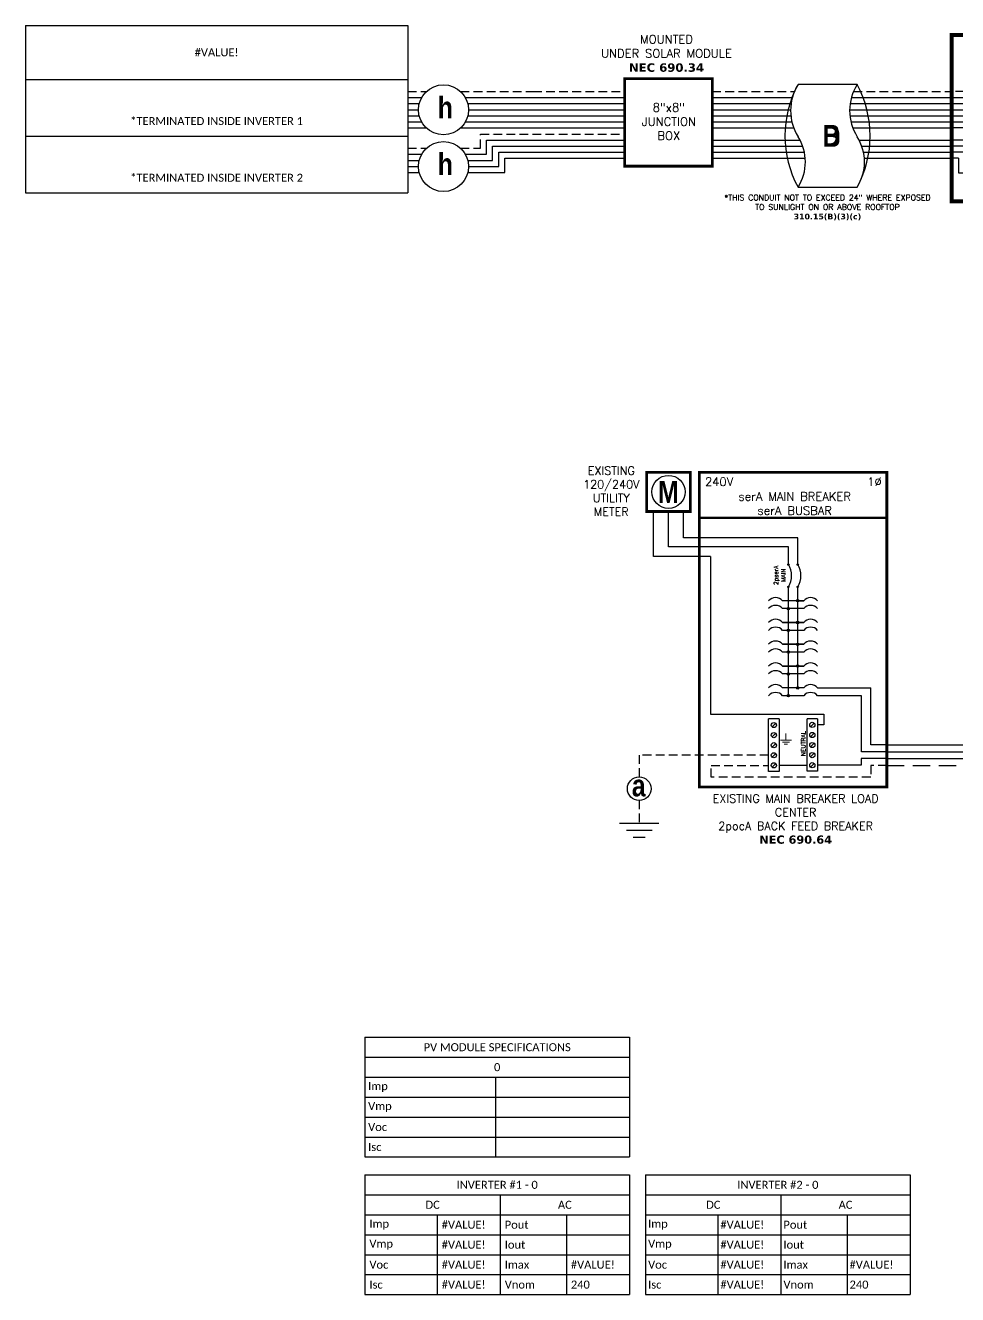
# Model space of a CAD drawing. Header units: feet. Extents: x 21528 to 22290, y 14556 to 15104.
# Drawn here: x 21528 to 21930, y 14556 to 15104 of the extents above; entities that cross this region are included whole.
import ezdxf

# ---------------------------------------------------------------- set-up
doc = ezdxf.new("R2010")
doc.units = ezdxf.units.FT
doc.header["$MEASUREMENT"] = 0
doc.linetypes.add('DASHED', pattern=[0.75, 0.5, -0.25])
doc.linetypes.add('HIDDEN', pattern=[0.375, 0.25, -0.125])
for name, color, linetype in [('ONE LINE BLOCKS', 7, 'Continuous'), ('TABLES', 7, 'Continuous'), ('TEXT', 7, 'Continuous'), ('Z - TITLEBLOCK TXT', 7, 'Continuous')]:
    doc.layers.add(name, color=color, linetype=linetype)
doc.styles.add('ONE LINE TXT', font='techb___.ttf')
doc.styles.get("Standard").update_dxf_attribs({"font": 'simplex.shx'})

# ---------------------------------------------------------------- blocks, each defined once
blk = doc.blocks.new('combiner_1combined_1passing')
at = {"linetype": 'Continuous'}
h = blk.add_hatch(color=7, dxfattribs=at)
h.dxf.hatch_style = 1
edge = h.paths.add_edge_path()
edge.add_arc((28.02, 53.09), 0.513, 0, 360)
h = blk.add_hatch(color=7, dxfattribs=at)
h.dxf.hatch_style = 1
edge = h.paths.add_edge_path()
edge.add_arc((39.79, 53.09), 0.513, 0, 360)
h = blk.add_hatch(color=7, dxfattribs=at)
h.dxf.hatch_style = 1
edge = h.paths.add_edge_path()
edge.add_arc((28.02, 47.13), 0.513, 0, 360)
h = blk.add_hatch(color=7, dxfattribs=at)
h.dxf.hatch_style = 1
edge = h.paths.add_edge_path()
edge.add_arc((39.79, 47.13), 0.513, 0, 360)
h = blk.add_hatch(color=7, dxfattribs=at)
h.dxf.hatch_style = 1
edge = h.paths.add_edge_path()
edge.add_arc((28.02, 41.17), 0.513, 0, 360)
h = blk.add_hatch(color=7, dxfattribs=at)
h.dxf.hatch_style = 1
edge = h.paths.add_edge_path()
edge.add_arc((39.79, 41.17), 0.513, 0, 360)
h = blk.add_hatch(color=253, dxfattribs=at)
h.dxf.hatch_style = 1
edge = h.paths.add_edge_path()
edge.add_arc((28.02, 35.2), 0.513, 0, 360)
h = blk.add_hatch(color=253, dxfattribs=at)
h.dxf.hatch_style = 1
edge = h.paths.add_edge_path()
edge.add_arc((39.79, 35.2), 0.513, 0, 360)
h = blk.add_hatch(color=253, dxfattribs=at)
h.dxf.hatch_style = 1
edge = h.paths.add_edge_path()
edge.add_arc((28.02, 29.24), 0.513, 0, 360)
h = blk.add_hatch(color=253, dxfattribs=at)
h.dxf.hatch_style = 1
edge = h.paths.add_edge_path()
edge.add_arc((39.79, 29.24), 0.513, 0, 360)
h = blk.add_hatch(color=253, dxfattribs=at)
h.dxf.hatch_style = 1
edge = h.paths.add_edge_path()
edge.add_arc((28.02, 23.28), 0.513, 0, 360)
h = blk.add_hatch(color=253, dxfattribs=at)
h.dxf.hatch_style = 1
edge = h.paths.add_edge_path()
edge.add_arc((39.79, 23.28), 0.513, 0, 360)
at = {"layer": 'ONE LINE BLOCKS', "linetype": 'Continuous'}
h = blk.add_hatch(color=254, dxfattribs=at)
h.dxf.hatch_style = 1
edge = h.paths.add_edge_path()
edge.add_arc((47.2, 47.13), 1.11, 0, 360)
h = blk.add_hatch(color=254, dxfattribs=at)
h.dxf.hatch_style = 1
edge = h.paths.add_edge_path()
edge.add_arc((47.2, 29.24), 1.11, 0, 360)
at = {"color": 1, "linetype": 'Continuous'}
for p, q in [((28.53, 53.09), (31.66, 53.1)), ((36.16, 53.09), (39.28, 53.09)), ((28.53, 47.13), (31.66, 47.13)), ((36.16, 47.13), (39.28, 47.13)), ((28.53, 41.17), (31.66, 41.17)), ((36.16, 41.17), (39.28, 41.17)), ((28.53, 35.21), (31.66, 35.21)), ((36.16, 35.2), (39.28, 35.2)), ((28.53, 29.24), (31.66, 29.25)), ((36.16, 29.24), (39.28, 29.24)), ((28.53, 23.28), (31.66, 23.29)), ((36.16, 23.28), (39.28, 23.28))]:
    blk.add_line(p, q, dxfattribs=at)
at = {"color": 7, "linetype": 'Continuous'}
for p, q in [((51.44, 47.13), (47.2, 47.13)), ((51.44, 45.75), (51.44, 47.13)), ((5.57, 21.14), (5.57, 13.98)), ((5.57, 21.14), (5.57, 14.9)), ((5.57, 18.52), (5.57, 18.52)), ((5.57, 15.9), (5.57, 15.9))]:
    blk.add_line(p, q, dxfattribs=at)
for p, q in [((51.44, 45.75), (63.59, 45.75)), ((53.03, 17.38), (53.03, 37.21)), ((53.03, 37.21), (63.38, 37.21)), ((57.4, 13.98), (57.4, 33.83)), ((57.4, 33.83), (63.38, 33.83)), ((11.01, 17.38), (11.01, 26.39)), ((11.01, 17.38), (53.03, 17.38)), ((5.57, 13.98), (57.4, 13.98))]:
    blk.add_line(p, q)
at = {"color": 253, "linetype": 'Continuous'}
for p, q in [((51.44, 44.15), (51.44, 29.24)), ((51.44, 44.15), (63.38, 44.15)), ((54.82, 15.68), (54.82, 35.52)), ((54.82, 35.52), (63.38, 35.52)), ((13.56, 31.63), (13.56, 23.28)), ((51.44, 29.24), (47.2, 29.24)), ((59.98, 12.28), (59.98, 32.13)), ((59.98, 32.13), (63.38, 32.13)), ((8.19, 23.77), (0, 23.77)), ((8.19, 15.68), (8.19, 23.77)), ((8.19, 17.53), (8.19, 23.77)), ((13.56, 23.28), (21.42, 23.28)), ((2.95, 18.52), (0, 18.52)), ((2.95, 18.52), (2.95, 12.28)), ((2.95, 18.52), (2.95, 12.28)), ((5.57, 21.14), (5.57, 21.14)), ((5.57, 18.52), (5.57, 18.52)), ((2.95, 12.28), (59.98, 12.28)), ((8.19, 15.68), (54.82, 15.68))]:
    blk.add_line(p, q, dxfattribs=at)
at = {"color": 7}
for p, q in [((11.01, 26.39), (0, 26.39)), ((5.57, 21.14), (0, 21.14))]:
    blk.add_line(p, q, dxfattribs=at)
at = {"color": 7, "linetype": 'Continuous', "flags": 128}
for points in [[(0, 44.74), (13.56, 44.74), (13.56, 53.09), (21.42, 53.09)], [(21.42, 53.09), (28.02, 53.09)], [(39.79, 53.09), (47.2, 53.09)], [(47.2, 53.09), (47.2, 41.17)], [(18.8, 41.17), (18.8, 47.13), (21.42, 47.13)], [(21.42, 47.13), (28.02, 47.13)], [(21.42, 47.13), (28.02, 47.13)], [(39.79, 47.13), (47.2, 47.13)], [(0, 39.5), (21.42, 39.5), (21.42, 41.17)], [(21.42, 41.17), (28.02, 41.17)], [(21.42, 41.17), (28.02, 41.17)], [(39.79, 41.17), (47.2, 41.17)], [(0, 34.25), (18.8, 34.25), (18.8, 35.2)]]:
    blk.add_lwpolyline(points, dxfattribs=at)
at = {"color": 253, "linetype": 'Continuous', "flags": 128}
for points in [[(0, 42.12), (16.18, 42.12), (16.18, 41.17)], [(0, 36.87), (21.42, 36.87), (21.42, 35.2)], [(16.18, 32.9), (16.18, 29.24), (21.42, 29.24)], [(21.42, 35.2), (28.02, 35.2)], [(21.42, 35.2), (28.02, 35.2)], [(39.79, 35.2), (47.2, 35.2)], [(47.2, 35.2), (47.2, 23.28)], [(16.18, 31.63), (0, 31.63)], [(21.42, 29.24), (28.02, 29.24)], [(21.42, 29.24), (28.02, 29.24)], [(39.79, 29.24), (47.2, 29.24)], [(21.42, 23.28), (28.02, 23.28)], [(39.79, 23.28), (47.2, 23.28)]]:
    blk.add_lwpolyline(points, dxfattribs=at)
at = {"color": 7, "linetype": 'Continuous'}
for centre in [(28.02, 53.09), (39.79, 53.09), (28.02, 47.13), (39.79, 47.13), (28.02, 41.17), (39.79, 41.17)]:
    blk.add_circle(centre, 0.513, dxfattribs=at)
at = {"color": 253, "linetype": 'Continuous'}
for centre in [(28.02, 35.2), (39.79, 35.2), (28.02, 29.24), (39.79, 29.24), (28.02, 23.28), (39.79, 23.28)]:
    blk.add_circle(centre, 0.513, dxfattribs=at)
at = {"color": 92, "linetype": 'Continuous'}
blk.add_arc((51.34, 44.65), 2.92, 294.9492, 65.0508, dxfattribs=at)
at = {"color": 253, "linetype": 'Continuous'}
blk.add_arc((20.4, 37.03), 5.91, 135.6055, 224.3945, dxfattribs=at)
at = {"color": 7, "linetype": 'Continuous'}
blk.add_arc((20.84, 38.19), 3.61, 124.3567, 235.6433, dxfattribs=at)
at = {"color": 1, "linetype": 'Continuous'}
for points in [[(31.66, 53.1), (32.33, 54.43), (33.91, 51.74), (35.37, 54.43), (36.16, 53.09)], [(31.66, 47.13), (32.33, 48.47), (33.91, 45.78), (35.37, 48.47), (36.16, 47.13)], [(31.66, 41.17), (32.33, 42.51), (33.91, 39.82), (35.37, 42.51), (36.16, 41.17)], [(31.66, 35.21), (32.33, 36.55), (33.91, 33.86), (35.37, 36.55), (36.16, 35.2)], [(31.66, 29.25), (32.33, 30.59), (33.91, 27.9), (35.37, 30.59), (36.16, 29.24)], [(31.66, 23.29), (32.33, 24.63), (33.91, 21.94), (35.37, 24.63), (36.16, 23.28)]]:
    blk.add_spline(points, degree=3, dxfattribs=at)
at = {"layer": 'ONE LINE BLOCKS', "lineweight": 50, "const_width": 1.71}
blk.add_lwpolyline([(63.38, 0), (0, 0), (0, 71.78), (63.38, 71.78)], close=True, dxfattribs=at)
at = {"layer": 'TEXT', "color": 92, "linetype": 'HIDDEN', "ltscale": 15}
for p, q in [((40.61, 58.49), (40.61, 63.56)), ((44.96, 60.48), (44.96, 63.56)), ((55.4, 60.48), (44.96, 60.48)), ((55.4, 60.48), (55.4, 47.36)), ((52.57, 58.5), (40.61, 58.49)), ((52.57, 47.29), (52.57, 58.5)), ((10.94, 47.36), (0, 47.36)), ((55.4, 47.36), (63.38, 47.36)), ((52.57, 42), (52.57, 38.9)), ((52.57, 38.9), (63.38, 38.9))]:
    blk.add_line(p, q, dxfattribs=at)
at = {"layer": 'TEXT', "color": 92, "linetype": 'HIDDEN', "ltscale": 15, "flags": 128}
for points in [[(50.03, 68.68), (50.03, 65.18)], [(10.94, 47.36), (10.94, 60.48), (27.56, 60.48), (27.56, 63.56)], [(47.69, 65.18), (52.37, 65.18)], [(51.56, 64.31), (48.5, 64.31)], [(50.74, 63.45), (49.31, 63.45)]]:
    blk.add_lwpolyline(points, dxfattribs=at)
at = {"layer": 'Z - TITLEBLOCK TXT', "color": 1, "linetype": 'Continuous'}
for p, q in [((20.61, 63.56), (20.61, 68.1)), ((20.61, 68.1), (47.56, 68.1)), ((47.56, 68.1), (47.56, 63.56)), ((47.56, 63.56), (20.61, 63.56))]:
    blk.add_line(p, q, dxfattribs=at)
at = {"layer": 'Z - TITLEBLOCK TXT', "color": 4, "linetype": 'Continuous'}
for p, q in [((23.99, 66.62), (22.42, 65.04)), ((28.35, 66.62), (26.77, 65.04)), ((32.7, 66.62), (31.12, 65.04)), ((37.05, 66.62), (35.47, 65.04)), ((41.4, 66.62), (39.82, 65.04)), ((45.75, 66.62), (44.18, 65.04))]:
    blk.add_line(p, q, dxfattribs=at)
for centre in [(23.21, 65.83), (27.56, 65.83), (31.91, 65.83), (36.26, 65.83), (40.61, 65.83), (44.96, 65.83)]:
    blk.add_circle(centre, 1.11, dxfattribs=at)
at = {"layer": 'Z - TITLEBLOCK TXT', "color": 7, "linetype": 'Continuous'}
for centre in [(47.2, 47.13), (47.2, 47.13), (47.2, 29.24), (47.2, 29.24)]:
    blk.add_circle(centre, 1.11, dxfattribs=at)
at = {"layer": 'TABLES', "color": 1, "linetype": 'Continuous'}
for p in [(30.17, 54.67), (30.18, 48.71), (30.19, 42.75), (30.2, 36.79), (30.22, 30.83), (30.23, 24.87)]:
    blk.add_text('20A', height=2.778, dxfattribs=at).set_placement(p)
at = {"layer": 'TEXT', "color": 1, "insert": (34.41, 4.5), "char_height": 3.658, "attachment_point": 5}
blk.add_mtext_dynamic_manual_height_columns('COMBINER', width=1.1897, gutter_width=7.17, heights=[0], dxfattribs=at)
blk = doc.blocks.new('*T24')
at = {"color": 0, "lineweight": -2, "transparency": 16777216}
for p, q in [((0, 0), (165.11, 0)), ((0, 0), (0, -72.27)), ((165.11, 0), (165.11, -72.27)), ((0, -23.32), (165.11, -23.32)), ((0, -47.8), (165.11, -47.8)), ((0, -72.27), (165.11, -72.27))]:
    blk.add_line(p, q, dxfattribs=at)
at = {"color": 0, "linetype": 'Continuous', "transparency": 16777216, "char_height": 3.4544, "width": 156.9097, "attachment_point": 5}
for s, insert in [('{\\fCalibri|b0|i0|c0;#VALUE!', (82.56, -11.66)), ('{\\fCalibri|b0|i0|c0;^J^J*TERMINATED INSIDE INVERTER 1', (82.56, -35.56)), ('{\\fCalibri|b0|i0|c0;^J^J*TERMINATED INSIDE INVERTER 2', (82.56, -60.03))]:
    blk.add_mtext(s, dxfattribs=dict(at, insert=insert))
blk = doc.blocks.new('*U21')
at = {"color": 7}
blk.add_line((-79.14, 9), (0, 9), dxfattribs=at)
at = {"color": 10}
blk.add_line((-79.14, 6), (0, 6), dxfattribs=at)
at = {"color": 253}
blk.add_line((-79.14, 3), (0, 3), dxfattribs=at)
at = {"color": 92, "linetype": 'DASHED', "ltscale": 15}
blk.add_line((-79.14, 0), (0, 0), dxfattribs=at)
blk = doc.blocks.new('breakerPanel')
at = {"linetype": 'Continuous'}
h = blk.add_hatch(color=1, dxfattribs=at)
h.dxf.hatch_style = 1
edge = h.paths.add_edge_path()
edge.add_arc((-42.47, 86.8), 0.291, 0, 360)
h = blk.add_hatch(color=1, dxfattribs=at)
h.dxf.hatch_style = 1
edge = h.paths.add_edge_path()
edge.add_arc((-38.44, 86.8), 0.291, 0, 360)
h = blk.add_hatch(color=1, dxfattribs=at)
h.dxf.hatch_style = 1
edge = h.paths.add_edge_path()
edge.add_arc((-42.47, 77.16), 0.291, 0, 360)
h = blk.add_hatch(color=1, dxfattribs=at)
h.dxf.hatch_style = 1
edge = h.paths.add_edge_path()
edge.add_arc((-38.44, 77.16), 0.291, 0, 360)
h = blk.add_hatch(color=1, dxfattribs=at)
h.dxf.hatch_style = 1
edge = h.paths.add_edge_path()
edge.add_arc((-38.44, 71.16), 0.528, 0, 360)
h = blk.add_hatch(color=1, dxfattribs=at)
h.dxf.hatch_style = 1
edge = h.paths.add_edge_path()
edge.add_arc((-42.47, 67.78), 0.528, 0, 360)
h = blk.add_hatch(color=1, dxfattribs=at)
h.dxf.hatch_style = 1
edge = h.paths.add_edge_path()
edge.add_arc((-38.44, 61.76), 0.528, 0, 360)
h = blk.add_hatch(color=1, dxfattribs=at)
h.dxf.hatch_style = 1
edge = h.paths.add_edge_path()
edge.add_arc((-42.47, 58.38), 0.528, 0, 360)
h = blk.add_hatch(color=1, dxfattribs=at)
h.dxf.hatch_style = 1
edge = h.paths.add_edge_path()
edge.add_arc((-42.47, 48.98), 0.528, 0, 360)
h = blk.add_hatch(color=1, dxfattribs=at)
h.dxf.hatch_style = 1
edge = h.paths.add_edge_path()
edge.add_arc((-38.44, 52.36), 0.528, 0, 360)
h = blk.add_hatch(color=1, dxfattribs=at)
h.dxf.hatch_style = 1
edge = h.paths.add_edge_path()
edge.add_arc((-42.47, 39.58), 0.528, 0, 360)
h = blk.add_hatch(color=1, dxfattribs=at)
h.dxf.hatch_style = 1
edge = h.paths.add_edge_path()
edge.add_arc((-38.44, 42.95), 0.528, 0, 360)
h = blk.add_hatch(color=1, dxfattribs=at)
h.dxf.hatch_style = 1
edge = h.paths.add_edge_path()
edge.add_arc((-38.44, 33.55), 0.528, 0, 360)
h = blk.add_hatch(color=1, dxfattribs=at)
h.dxf.hatch_style = 1
edge = h.paths.add_edge_path()
edge.add_arc((-42.47, 30.17), 0.528, 0, 360)
at = {"color": 155, "true_color": 0x647190}
blk.add_line((-80.92, 126.59), (0, 126.59), dxfattribs=at)
at = {"color": 253, "linetype": 'Continuous'}
for p, q in [((-100.73, 90.2), (-100.73, 109.7)), ((-76.04, 90.2), (-100.73, 90.2)), ((-76.04, 90.2), (-76.04, 22.16)), ((-76.04, 22.16), (-27.25, 22.16)), ((-27.25, 22.16), (-27.25, 17.57)), ((-27.25, 17.57), (-29.89, 17.57)), ((-11.01, 0.16), (-29.89, 0.16)), ((0, 3), (-11.01, 3)), ((-11.01, 3), (-11.01, 0.16))]:
    blk.add_line(p, q, dxfattribs=at)
at = {"color": 10, "linetype": 'Continuous'}
for p, q in [((-94.24, 94.51), (-94.24, 109.7)), ((-42.47, 94.51), (-94.24, 94.51)), ((-42.47, 87.09), (-42.47, 94.51)), ((-42.47, 30.17), (-42.47, 76.87)), ((-35.88, 67.78), (-45.04, 67.78)), ((-35.88, 58.38), (-45.04, 58.38)), ((-35.88, 48.98), (-45.04, 48.98)), ((-35.88, 39.58), (-45.04, 39.58)), ((-35.88, 30.17), (-45.04, 30.17)), ((-10.98, 30.17), (-29.89, 30.17)), ((-10.98, 6), (-10.98, 30.17)), ((0, 6), (-10.98, 6))]:
    blk.add_line(p, q, dxfattribs=at)
at = {"color": 7, "linetype": 'Continuous'}
for p, q in [((-87.75, 98.34), (-87.75, 109.7)), ((-38.44, 98.34), (-87.75, 98.34)), ((-38.44, 87.09), (-38.44, 98.34)), ((-38.44, 61.76), (-38.44, 76.87)), ((-35.88, 71.16), (-45.04, 71.16)), ((-38.44, 71.16), (-35.88, 71.16)), ((-45.04, 61.76), (-35.88, 61.76)), ((-35.88, 61.76), (-45.04, 61.76)), ((-38.44, 52.36), (-38.44, 61.76)), ((-45.04, 52.36), (-35.88, 52.36)), ((-35.88, 52.36), (-45.04, 52.36)), ((-38.44, 42.95), (-38.44, 52.36)), ((-45.04, 42.95), (-35.88, 42.95)), ((-35.88, 42.95), (-45.04, 42.95)), ((-38.44, 33.55), (-38.44, 42.95)), ((-35.88, 33.55), (-45.04, 33.55)), ((-6.96, 9), (-6.96, 33.55))]:
    blk.add_line(p, q, dxfattribs=at)
at = {"lineweight": 50}
blk.add_line((-80.92, 106.95), (0, 106.95), dxfattribs=at)
at = {"color": 7}
for p, q in [((-29.89, 33.55), (-6.96, 33.55)), ((0, 9), (-6.96, 9))]:
    blk.add_line(p, q, dxfattribs=at)
at = {"color": 1, "linetype": 'Continuous'}
for p, q in [((-51.03, -2.51), (-51.03, 20.23)), ((-46.49, 20.23), (-51.03, 20.23)), ((-46.49, 20.23), (-46.49, -2.51)), ((-34.43, -2.43), (-34.43, 20.16)), ((-29.89, 20.16), (-34.43, 20.16)), ((-29.89, 20.16), (-29.89, -2.43)), ((-46.49, -2.51), (-51.03, -2.51)), ((-29.89, -2.43), (-34.43, -2.43))]:
    blk.add_line(p, q, dxfattribs=at)
at = {"color": 4, "linetype": 'Continuous'}
for p, q in [((-47.97, 18.28), (-49.55, 16.71)), ((-31.37, 18.35), (-32.94, 16.78)), ((-47.97, 13.93), (-49.55, 12.36)), ((-31.37, 14), (-32.94, 12.43)), ((-47.97, 9.58), (-49.55, 8.01)), ((-31.37, 9.65), (-32.94, 8.08)), ((-47.97, 5.23), (-49.55, 3.66)), ((-47.97, 0.88), (-49.55, -0.69)), ((-31.37, 5.3), (-32.94, 3.73)), ((-31.37, 0.95), (-32.94, -0.62))]:
    blk.add_line(p, q, dxfattribs=at)
at = {"color": 92, "linetype": 'HIDDEN', "ltscale": 15}
for p, q in [((-51.03, 4.44), (-106.89, 4.44)), ((-106.89, 4.44), (-106.89, -4.87)), ((-75.84, -4.96), (-75.84, 0.09)), ((-75.84, 0.09), (-51.03, 0.09)), ((0, 0), (-6.96, 0)), ((-6.96, -4.96), (-75.84, -4.96)), ((-6.96, 0), (-6.96, -4.96)), ((-106.89, -15.1), (-106.89, -24.84))]:
    blk.add_line(p, q, dxfattribs=at)
at = {"color": 92, "linetype": 'Continuous', "ltscale": 15}
blk.add_line((-34.43, 0.09), (-46.49, 0.09), dxfattribs=at)
at = {"lineweight": 50, "const_width": 1.19}
for points in [[(-103.67, 109.7), (-103.67, 126.59), (-84.82, 126.59), (-84.82, 109.7)], [(-80.92, -9.3), (-80.92, 126.59), (0, 126.59), (0, -9.3)]]:
    blk.add_lwpolyline(points, close=True, dxfattribs=at)
at = {"color": 92, "linetype": 'Continuous', "lineweight": 5, "ltscale": 0.05, "flags": 128}
for points in [[(-45.88, 10.97), (-41.2, 10.97)], [(-43.54, 13.81), (-43.54, 10.97)], [(-42.01, 10.1), (-45.07, 10.1)], [(-42.82, 9.23), (-44.25, 9.23)]]:
    blk.add_lwpolyline(points, dxfattribs=at)
at = {"color": 92, "linetype": 'Continuous', "ltscale": 4, "flags": 128}
for points in [[(-115.37, -24.84), (-98.41, -24.84)], [(-101.35, -27.98), (-112.43, -27.98)], [(-104.29, -31.12), (-109.49, -31.12)]]:
    blk.add_lwpolyline(points, dxfattribs=at)
at = {"linetype": 'Continuous'}
blk.add_circle((-94.24, 118.15), 7.15, dxfattribs=at)
at = {"color": 1, "linetype": 'Continuous'}
for centre, radius in [((-42.47, 86.8), 0.291), ((-38.44, 86.8), 0.291), ((-42.47, 77.16), 0.291), ((-38.44, 77.16), 0.291), ((-38.44, 71.16), 0.528), ((-42.47, 67.78), 0.528), ((-38.44, 61.76), 0.528), ((-42.47, 58.38), 0.528), ((-42.47, 48.98), 0.528), ((-38.44, 52.36), 0.528), ((-42.47, 39.58), 0.528), ((-38.44, 42.95), 0.528), ((-38.44, 33.55), 0.528), ((-42.47, 30.17), 0.528)]:
    blk.add_circle(centre, radius, dxfattribs=at)
at = {"color": 4, "linetype": 'Continuous'}
for centre in [(-48.76, 17.49), (-32.16, 17.57), (-48.76, 13.14), (-32.16, 13.21), (-48.76, 8.79), (-48.76, 4.44), (-32.16, 8.86), (-32.16, 4.51), (-48.76, 0.09), (-32.16, 0.16)]:
    blk.add_circle(centre, 1.11, dxfattribs=at)
at = {"color": 7, "linetype": 'Continuous'}
blk.add_circle((-106.89, -9.99), 5.11, dxfattribs=at)
at = {"color": 1, "linetype": 'Continuous'}
for centre, radius, start, end in [((-50.14, 81.98), 9.06, 327.8708, 32.1292), ((-46.11, 81.98), 9.06, 327.8708, 32.1292), ((-48.03, 68.62), 3.93, 40.3392, 139.6608), ((-32.88, 68.62), 3.93, 40.3392, 139.6608), ((-48.03, 65.24), 3.93, 40.3392, 139.6608), ((-32.88, 65.24), 3.93, 40.3392, 139.6608), ((-48.03, 59.21), 3.93, 40.3392, 139.6608), ((-32.88, 59.21), 3.93, 40.3392, 139.6608), ((-48.03, 55.84), 3.93, 40.3392, 139.6608), ((-32.88, 55.84), 3.93, 40.3392, 139.6608), ((-48.03, 49.81), 3.93, 40.3392, 139.6608), ((-48.03, 46.43), 3.93, 40.3392, 139.6608), ((-32.88, 49.81), 3.93, 40.3392, 139.6608), ((-32.88, 46.43), 3.93, 40.3392, 139.6608), ((-48.03, 40.41), 3.93, 40.3392, 139.6608), ((-32.88, 40.41), 3.93, 40.3392, 139.6608), ((-48.03, 37.03), 3.93, 40.3392, 139.6608), ((-32.88, 37.03), 3.93, 40.3392, 139.6608), ((-48.03, 31.01), 3.93, 40.3392, 139.6608), ((-32.88, 31.01), 3.93, 40.3392, 139.6608), ((-48.03, 27.63), 3.93, 40.3392, 139.6608), ((-32.88, 27.63), 3.93, 40.3392, 139.6608)]:
    blk.add_arc(centre, radius, start, end, dxfattribs=at)
at = {"color": 253, "linetype": 'Continuous', "style": 'ONE LINE TXT'}
blk.add_text('M', height=9.38, dxfattribs=at).set_placement((-98.8, 113.43))
at = {"color": 4, "linetype": 'Continuous'}
blk.add_text('NEUTRAL', height=1.874, rotation=90, dxfattribs=at).set_placement((-35.08, 4.08))
at = {"color": 1, "attachment_point": 5}
for s, width, gutter_width, heights, insert, char_height in [('EXISTING\\P120/240V UTILITY METER', 0.0523, 7.17, [0], (-118.95, 118.48), 3.5433), ('240V', 0.1481, 0.75, [0], (-72.39, 122.54), 3.658), ('1∅', 0.1481, 0.75, [0], (-5.31, 122.54), 3.658), ('serA MAIN BREAKER\\PserA BUSBAR', 72.4998, 0.75, [0], (-39.75, 113.14), 3.6576), ('EXISTING MAIN BREAKER LOAD CENTER\\P2pocA BACK FEED BREAKER\\P{\\fVerdana|b1|i0|c0|p34;NEC 690.64}', 79.2627, 97.94, [154.49], (-39.35, -23.14), 3.5433)]:
    blk.add_mtext_dynamic_manual_height_columns(s, width=width, gutter_width=gutter_width, heights=heights, dxfattribs=dict(at, insert=insert, char_height=char_height))
at = {"color": 4, "linetype": 'Continuous', "insert": (-46.25, 82.15), "char_height": 1.874, "attachment_point": 5, "rotation": 90}
blk.add_mtext_dynamic_manual_height_columns('2pserA\\PMAIN', width=0.1481, gutter_width=0.75, heights=[0], dxfattribs=at)
at = {"color": 1, "linetype": 'Continuous', "insert": (-110.08, -3.93), "char_height": 9.3833, "attachment_point": 1, "style": 'ONE LINE TXT'}
blk.add_mtext_dynamic_manual_height_columns('{\\W1;\\C256;a}', width=0.1385, gutter_width=2.13, heights=[0], dxfattribs=at)
blk = doc.blocks.new('*U17')
at = {"color": 7}
blk.add_blockref('breakerPanel', (0, 0), dxfattribs=at)
blk = doc.blocks.new('8x8box')
at = {"lineweight": 50, "const_width": 1.19}
blk.add_lwpolyline([(37.78, 0), (0, 0), (0, 37.78), (37.78, 37.78)], close=True, dxfattribs=at)
at = {"color": 1, "char_height": 3.6576, "attachment_point": 5}
for s, width, insert in [(' \\PMOUNTED \\PUNDER SOLAR MODULE\\P{\\fVerdana|b1|i0|c0|p34;NEC 690.34}', 73.0127, (18.01, 51.7)), ('8"x8"  JUNCTION BOX ', 0.4767, (19.03, 19.26))]:
    blk.add_mtext_dynamic_manual_height_columns(s, width=width, gutter_width=7.17, heights=[0], dxfattribs=dict(at, insert=insert))
blk = doc.blocks.new('*T26')
at = {"color": 0, "lineweight": -2, "transparency": 16777216}
for p, q in [((0, 0), (114.19, 0)), ((0, 0), (0, -51.7)), ((114.19, 0), (114.19, -51.7)), ((0, -8.62), (114.19, -8.62)), ((58.43, -8.62), (58.43, -51.7)), ((0, -17.23), (114.19, -17.23)), ((31.22, -17.23), (31.22, -51.7)), ((86.98, -17.23), (86.98, -51.7)), ((0, -25.85), (114.19, -25.85)), ((0, -34.47), (114.19, -34.47)), ((0, -43.08), (114.19, -43.08)), ((0, -51.7), (114.19, -51.7))]:
    blk.add_line(p, q, dxfattribs=at)
at = {"color": 0, "linetype": 'Continuous', "transparency": 16777216, "char_height": 3.4544}
for s, insert, width, attachment_point in [('{\\fCalibri|b0|i0|c0;INVERTER #1 - 0', (57.09, -4.31), 110.3293, 5), ('{\\fCalibri|b0|i0|c0;DC', (29.22, -12.93), 54.5755, 5), ('{\\fCalibri|b0|i0|c0;AC', (86.31, -12.93), 51.8976, 5), ('{\\fCalibri|b0|i0|c0;Imp', (1.93, -21.54), 27.3681, 4), ('{\\fCalibri|b0|i0|c0;#VALUE!', (33.15, -21.54), 23.3513, 4), ('{\\fCalibri|b0|i0|c0;Pout', (60.36, -21.54), 24.6902, 4), ('{\\fCalibri|b0|i0|c0;', (88.91, -21.54), 23.3513, 4), ('{\\fCalibri|b0|i0|c0;Vmp', (1.93, -30.16), 27.3681, 4), ('{\\fCalibri|b0|i0|c0;#VALUE!', (33.15, -30.16), 23.3513, 4), ('{\\fCalibri|b0|i0|c0;Iout', (60.36, -30.16), 24.6902, 4), ('{\\fCalibri|b0|i0|c0;', (88.91, -30.16), 23.3513, 4), ('{\\fCalibri|b0|i0|c0;Voc', (1.93, -38.78), 27.3681, 4), ('{\\fCalibri|b0|i0|c0;#VALUE!', (33.15, -38.78), 23.3513, 4), ('{\\fCalibri|b0|i0|c0;Imax', (60.36, -38.78), 24.6902, 4), ('{\\fCalibri|b0|i0|c0;#VALUE!', (88.91, -38.78), 23.3513, 4), ('{\\fCalibri|b0|i0|c0;Isc', (1.93, -47.39), 27.3681, 4), ('{\\fCalibri|b0|i0|c0;#VALUE!', (33.15, -47.39), 23.3513, 4), ('{\\fCalibri|b0|i0|c0;Vnom', (60.36, -47.39), 24.6902, 4), ('{\\fCalibri|b0|i0|c0;240', (88.91, -47.39), 23.3513, 4)]:
    blk.add_mtext(s, dxfattribs=dict(at, insert=insert, width=width, attachment_point=attachment_point))
blk = doc.blocks.new('*T27')
at = {"color": 0, "lineweight": -2, "transparency": 16777216}
for p, q in [((0, 0), (114.19, 0)), ((0, 0), (0, -51.7)), ((114.19, 0), (114.19, -51.7)), ((0, -8.62), (114.19, -8.62)), ((58.43, -8.62), (58.43, -51.7)), ((0, -17.23), (114.19, -17.23)), ((31.22, -17.23), (31.22, -51.7)), ((86.98, -17.23), (86.98, -51.7)), ((0, -25.85), (114.19, -25.85)), ((0, -34.47), (114.19, -34.47)), ((0, -43.08), (114.19, -43.08)), ((0, -51.7), (114.19, -51.7))]:
    blk.add_line(p, q, dxfattribs=at)
at = {"color": 0, "linetype": 'Continuous', "transparency": 16777216, "char_height": 3.4544}
for s, insert, width, attachment_point in [('{\\fCalibri|b0|i0|c0;INVERTER #2 - 0', (57.09, -4.31), 112.0547, 5), ('{\\fCalibri|b0|i0|c0;DC', (29.22, -12.93), 56.3009, 5), ('{\\fCalibri|b0|i0|c0;AC', (86.31, -12.93), 53.623, 5), ('{\\fCalibri|b0|i0|c0;Imp', (1.07, -21.54), 29.0935, 4), ('{\\fCalibri|b0|i0|c0;#VALUE!', (32.29, -21.54), 25.0767, 4), ('{\\fCalibri|b0|i0|c0;Pout', (59.5, -21.54), 26.4156, 4), ('{\\fCalibri|b0|i0|c0;', (88.04, -21.54), 25.0767, 4), ('{\\fCalibri|b0|i0|c0;Vmp', (1.07, -30.16), 29.0935, 4), ('{\\fCalibri|b0|i0|c0;#VALUE!', (32.29, -30.16), 25.0767, 4), ('{\\fCalibri|b0|i0|c0;Iout', (59.5, -30.16), 26.4156, 4), ('{\\fCalibri|b0|i0|c0;', (88.04, -30.16), 25.0767, 4), ('{\\fCalibri|b0|i0|c0;Voc', (1.07, -38.78), 29.0935, 4), ('{\\fCalibri|b0|i0|c0;#VALUE!', (32.29, -38.78), 25.0767, 4), ('{\\fCalibri|b0|i0|c0;Imax', (59.5, -38.78), 26.4156, 4), ('{\\fCalibri|b0|i0|c0;#VALUE!', (88.04, -38.78), 25.0767, 4), ('{\\fCalibri|b0|i0|c0;Isc', (1.07, -47.39), 29.0935, 4), ('{\\fCalibri|b0|i0|c0;#VALUE!', (32.29, -47.39), 25.0767, 4), ('{\\fCalibri|b0|i0|c0;Vnom', (59.5, -47.39), 26.4156, 4), ('{\\fCalibri|b0|i0|c0;240', (88.04, -47.39), 25.0767, 4)]:
    blk.add_mtext(s, dxfattribs=dict(at, insert=insert, width=width, attachment_point=attachment_point))
blk = doc.blocks.new('*T28')
at = {"color": 0, "lineweight": -2, "transparency": 16777216}
for p, q in [((0, 0), (114.19, 0)), ((0, 0), (0, -51.69)), ((114.19, 0), (114.19, -51.69)), ((0, -8.62), (114.19, -8.62)), ((0, -17.23), (114.19, -17.23)), ((56.41, -17.23), (56.41, -51.69)), ((0, -25.85), (114.19, -25.85)), ((0, -34.46), (114.19, -34.46)), ((0, -43.08), (114.19, -43.08)), ((0, -51.69), (114.19, -51.69))]:
    blk.add_line(p, q, dxfattribs=at)
at = {"color": 0, "linetype": 'Continuous', "transparency": 16777216, "char_height": 3.4544}
for s, insert, width, attachment_point in [('{\\fCalibri|b0|i0|c0;PV MODULE SPECIFICATIONS', (57.09, -4.31), 111.433, 5), ('{\\fCalibri|b0|i0|c0;0', (57.09, -12.92), 111.433, 5), ('{\\fCalibri|b0|i0|c0;Imp', (1.38, -21.54), 53.6551, 4), ('{\\fCalibri|b0|i0|c0;', (57.78, -21.54), 55.0254, 4), ('{\\fCalibri|b0|i0|c0;Vmp', (1.38, -30.15), 53.6551, 4), ('{\\fCalibri|b0|i0|c0;', (57.78, -30.15), 55.0254, 4), ('{\\fCalibri|b0|i0|c0;Voc', (1.38, -38.77), 53.6551, 4), ('{\\fCalibri|b0|i0|c0;', (57.78, -38.77), 55.0254, 4), ('{\\fCalibri|b0|i0|c0;Isc', (1.38, -47.39), 53.6551, 4), ('{\\fCalibri|b0|i0|c0;', (57.78, -47.39), 55.0254, 4)]:
    blk.add_mtext(s, dxfattribs=dict(at, insert=insert, width=width, attachment_point=attachment_point))

msp = doc.modelspace()

# ---------------------------------------------------------------- linework, layer by layer
at = {"color": 7, "linetype": 'Continuous'}
for p, q in [((21886.76, 15078.32), (21861.27, 15078.32)), ((21692.8, 15072.69), (21698.76, 15072.69)), ((21717.65, 15072.69), (21746.95, 15072.69)), ((21746.95, 15072.72), (21786.47, 15072.72)), ((21824.25, 15072.72), (21858.83, 15072.72)), ((21884.32, 15072.7), (21927.65, 15072.7)), ((21692.8, 15067.45), (21697.4, 15067.45)), ((21719.01, 15067.45), (21746.95, 15067.45)), ((21746.95, 15067.45), (21786.47, 15067.45)), ((21824.25, 15067.45), (21858.07, 15067.45)), ((21883.57, 15067.45), (21927.64, 15067.45)), ((21692.8, 15062.21), (21698.74, 15062.21)), ((21717.67, 15062.21), (21786.47, 15062.21)), ((21824.25, 15062.21), (21858.63, 15062.21)), ((21884.12, 15062.21), (21927.65, 15062.21)), ((21726.8, 15048.22), (21726.8, 15054.36)), ((21726.8, 15054.36), (21786.47, 15054.36)), ((21824.25, 15054.34), (21862.13, 15054.34)), ((21887.62, 15054.34), (21927.72, 15054.34)), ((21692.8, 15048.22), (21698.79, 15048.22)), ((21717.62, 15048.22), (21726.8, 15048.22)), ((21732.05, 15042.98), (21732.05, 15049.1)), ((21732.05, 15049.1), (21786.47, 15049.1)), ((21824.25, 15049.1), (21864.03, 15049.1)), ((21889.52, 15049.1), (21927.65, 15049.1)), ((21692.8, 15042.98), (21697.4, 15042.98)), ((21719.01, 15042.98), (21732.05, 15042.98)), ((21861.27, 15033.99), (21886.76, 15033.99))]:
    msp.add_line(p, q, dxfattribs=at)
at = {"color": 253, "linetype": 'Continuous'}
for p, q in [((21692.8, 15070.07), (21697.72, 15070.07)), ((21718.69, 15070.07), (21746.95, 15070.07)), ((21746.95, 15070.07), (21786.47, 15070.07)), ((21824.25, 15070.07), (21858.28, 15070.07)), ((21883.78, 15070.07), (21927.65, 15070.07)), ((21692.8, 15064.83), (21697.71, 15064.83)), ((21718.7, 15064.83), (21746.95, 15064.83)), ((21746.95, 15064.83), (21786.47, 15064.83)), ((21824.25, 15064.83), (21858.19, 15064.83)), ((21883.68, 15064.83), (21927.65, 15064.83)), ((21692.8, 15059.59), (21700.77, 15059.59)), ((21715.64, 15059.59), (21786.47, 15059.59)), ((21824.25, 15059.59), (21859.42, 15059.59)), ((21884.91, 15059.59), (21927.65, 15059.59)), ((21729.43, 15056.95), (21729.43, 15056.96)), ((21729.43, 15045.6), (21729.43, 15051.72)), ((21729.43, 15051.72), (21786.47, 15051.72)), ((21824.25, 15051.72), (21863.28, 15051.72)), ((21888.78, 15051.72), (21927.65, 15051.72)), ((21692.8, 15045.6), (21697.74, 15045.6)), ((21718.67, 15045.6), (21729.43, 15045.6)), ((21734.67, 15040.36), (21734.67, 15046.48)), ((21734.67, 15046.48), (21786.47, 15046.48)), ((21824.25, 15046.48), (21864.41, 15046.48)), ((21889.9, 15046.48), (21927.65, 15046.48)), ((21692.8, 15040.36), (21697.7, 15040.36)), ((21718.71, 15040.36), (21734.67, 15040.36))]:
    msp.add_line(p, q, dxfattribs=at)
at = {"color": 7, "linetype": 'Continuous'}
for centre in [(21708.21, 15067.43), (21708.21, 15042.91)]:
    msp.add_circle(centre, 10.81, dxfattribs=at)
for centre, start, end in [((21901.96, 15056.15), 151.42, 208.58), ((21846.07, 15056.15), 331.42, 28.58)]:
    msp.add_arc(centre, 46.34, start, end, dxfattribs=at)
at = {"layer": 'TEXT', "color": 92, "linetype": 'HIDDEN', "ltscale": 15}
for p, q in [((21692.8, 15075.32), (21700.84, 15075.32)), ((21715.6, 15075.32), (21746.95, 15075.32)), ((21746.95, 15075.32), (21786.47, 15075.32)), ((21824.25, 15075.32), (21859.77, 15075.32)), ((21885.22, 15075.32), (21927.65, 15075.32)), ((21724.18, 15056.95), (21786.47, 15056.96)), ((21724.18, 15050.84), (21724.18, 15056.95)), ((21692.8, 15050.84), (21701.03, 15050.84)), ((21715.54, 15050.84), (21724.18, 15050.84))]:
    msp.add_line(p, q, dxfattribs=at)
at = {"layer": 'Z - TITLEBLOCK TXT', "linetype": 'Continuous'}
for centre, radius, start, end in [((21879.47, 15067.07), 21.4, 148.2659, 211.7341), ((21904.96, 15067.07), 21.4, 148.2659, 211.7341), ((21844.25, 15044.9), 20.22, 327.3325, 32.6675), ((21869.74, 15044.9), 20.22, 327.3325, 32.6675)]:
    msp.add_arc(centre, radius, start, end, dxfattribs=at)

# ---------------------------------------------------------------- block references
for name, p in [('*T24', (21527.69, 15103.86)), ('*T28', (21674.29, 14666.99)), ('*T26', (21674.29, 14607.58)), ('*T27', (21795.47, 14607.58))]:
    msp.add_blockref(name, p)
at = {"color": 7}
for name, p in [('8x8box', (21786.47, 15043.07)), ('combiner_1combined_1passing', (21927.65, 15027.96)), ('*U17', (21899.59, 14784.29)), ('*U21', (21978.73, 14784.29))]:
    msp.add_blockref(name, p, dxfattribs=at)

# ---------------------------------------------------------------- texts
at = {"color": 1, "linetype": 'Continuous', "insert": (21871.86, 15060.85), "char_height": 9.3833, "attachment_point": 1, "style": 'ONE LINE TXT'}
for s in ['{\\W1;\\C256;B}', '{\\W1;\\C256;D}']:
    msp.add_mtext_dynamic_manual_height_columns(s, width=0.1385, gutter_width=2.13, heights=[0], dxfattribs=at)
at = {"layer": 'TEXT', "color": 1, "insert": (21873.97, 15025.21), "char_height": 2.4568, "attachment_point": 5}
msp.add_mtext_dynamic_manual_height_columns('*THIS CONDUIT NOT TO EXCEED 24" WHERE EXPOSED TO SUNLIGHT ON OR ABOVE ROOFTOP\\P{\\fVerdana|b1|i0|c0|p34;310.15(B)(3)(c)}', width=94.0946, gutter_width=7.17, heights=[0], dxfattribs=at)
at = {"layer": 'Z - TITLEBLOCK TXT', "color": 1, "linetype": 'Continuous', "char_height": 9.3833, "attachment_point": 1, "style": 'ONE LINE TXT'}
for insert in [(21705.7, 15073.09), (21705.7, 15048.63)]:
    msp.add_mtext_dynamic_manual_height_columns('{\\W1;\\C256;h}', width=0.1385, gutter_width=2.13, heights=[0], dxfattribs=dict(at, insert=insert))

doc.saveas('drawing.dxf')
